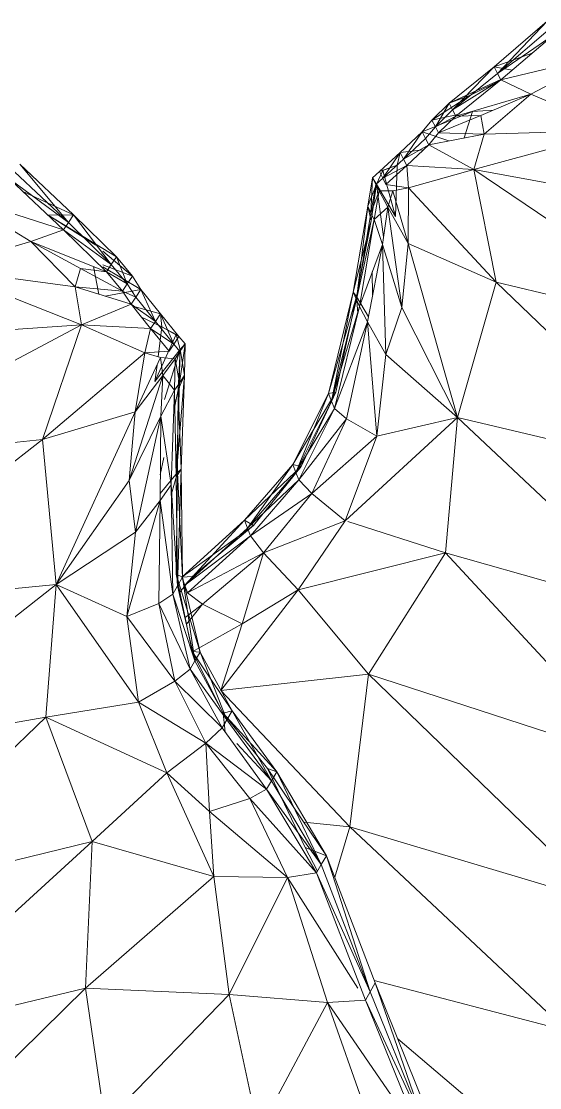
# Model space of a CAD drawing. Header units: millimetres. Extents: x -8591 to 7092, y -1621 to 14390.
# Drawn here: x -4694.8 to -4656.1, y 2988.5 to 3067.9 of the extents above; entities that cross this region are included whole.
import ezdxf

# ---------------------------------------------------------------- set-up
doc = ezdxf.new("R2010")
doc.units = ezdxf.units.MM
doc.layers.add('G-IMPT', color=8, linetype='Continuous', lineweight=9)
doc.layers.add('I-FURN', color=30, linetype='Continuous', lineweight=9)

# ---------------------------------------------------------------- blocks, each defined once
blk = doc.blocks.new('Artificial banana plant 1500mm - Family 4__C1-728657-Begane grond')
at = {"layer": 'G-IMPT'}
for p, q in [((-246.788, 407.662), (-242.828, 411.048)), ((-246.788, 407.662), (-242.828, 411.048)), ((-246.528, 407.157), (-242.828, 411.048)), ((-246.528, 407.157), (-242.828, 411.048)), ((-242.568, 410.536), (-246.528, 407.157)), ((-246.528, 407.157), (-242.568, 410.536)), ((-242.318, 410.061), (-246.528, 407.157)), ((-242.318, 410.061), (-246.528, 407.157)), ((-242.318, 410.061), (-246.288, 406.689)), ((-242.318, 410.061), (-246.288, 406.689)), ((-246.788, 407.662), (-243.945, 408.679)), ((-246.788, 407.662), (-243.945, 408.679)), ((-246.288, 406.689), (-238.418, 408.604)), ((-246.288, 406.689), (-238.418, 408.604)), ((-238.418, 408.604), (-244.048, 405.612)), ((-238.418, 408.604), (-244.048, 405.612)), ((-250.118, 404.955), (-246.788, 407.662)), ((-250.118, 404.955), (-246.788, 407.662)), ((-249.868, 404.453), (-246.788, 407.662)), ((-249.868, 404.453), (-246.788, 407.662)), ((-246.788, 407.662), (-246.528, 407.157)), ((-246.788, 407.662), (-246.528, 407.157)), ((-246.788, 407.662), (-245.429, 407.419)), ((-246.788, 407.662), (-245.429, 407.419)), ((-246.528, 407.157), (-249.868, 404.453)), ((-249.868, 404.453), (-246.528, 407.157)), ((-246.528, 407.157), (-246.288, 406.689)), ((-246.528, 407.157), (-246.288, 406.689)), ((-250.118, 404.955), (-246.288, 406.706)), ((-250.118, 404.955), (-246.288, 406.706)), ((-246.288, 406.689), (-249.868, 404.453)), ((-246.288, 406.689), (-249.868, 404.453)), ((-246.288, 406.689), (-249.628, 403.988)), ((-246.288, 406.689), (-249.628, 403.988)), ((-248.528, 405.545), (-246.288, 406.655)), ((-248.528, 405.545), (-246.288, 406.655)), ((-246.288, 406.689), (-244.048, 405.612)), ((-246.288, 406.689), (-244.048, 405.612)), ((-251.408, 403.691), (-248.528, 405.545)), ((-251.408, 403.691), (-248.528, 405.545)), ((-250.118, 404.955), (-248.528, 405.545)), ((-250.118, 404.955), (-248.528, 405.545)), ((-249.628, 403.988), (-244.048, 405.612)), ((-249.628, 403.988), (-244.048, 405.612)), ((-244.048, 405.612), (-247.758, 404.039)), ((-244.048, 405.612), (-247.758, 404.039)), ((-244.048, 405.612), (-247.518, 402.645)), ((-244.048, 405.612), (-247.518, 402.645)), ((-244.048, 405.612), (-237.618, 402.936)), ((-244.048, 405.612), (-237.618, 402.936)), ((-251.408, 403.691), (-250.118, 404.955)), ((-251.408, 403.691), (-250.118, 404.955)), ((-251.158, 403.191), (-250.118, 404.955)), ((-251.158, 403.191), (-250.118, 404.955)), ((-250.118, 404.955), (-249.868, 404.453)), ((-250.118, 404.955), (-249.868, 404.453)), ((-252.138, 402.821), (-248.378, 404.34)), ((-252.138, 402.821), (-248.378, 404.34)), ((-252.138, 402.821), (-251.408, 403.691)), ((-252.138, 402.821), (-251.408, 403.691)), ((-251.408, 403.691), (-249.487, 404.102)), ((-251.408, 403.691), (-249.487, 404.102)), ((-251.408, 403.691), (-251.158, 403.191)), ((-251.408, 403.691), (-251.158, 403.191)), ((-249.868, 404.453), (-251.158, 403.191)), ((-251.158, 403.191), (-249.868, 404.453)), ((-249.628, 403.988), (-251.158, 403.191)), ((-249.628, 403.988), (-251.158, 403.191)), ((-250.918, 402.728), (-247.758, 404.039)), ((-250.918, 402.728), (-247.758, 404.039)), ((-249.628, 403.988), (-250.918, 402.728)), ((-249.628, 403.988), (-250.918, 402.728)), ((-249.868, 404.453), (-249.628, 403.988)), ((-249.868, 404.453), (-249.628, 403.988)), ((-249.628, 403.988), (-247.758, 404.039)), ((-249.628, 403.988), (-247.758, 404.039)), ((-249.011, 402.36), (-248.378, 404.34)), ((-249.011, 402.36), (-248.378, 404.34)), ((-248.378, 404.34), (-246.841, 404.428)), ((-248.378, 404.34), (-246.841, 404.428)), ((-247.758, 404.039), (-247.518, 402.645)), ((-247.758, 404.039), (-247.518, 402.645)), ((-251.158, 403.191), (-251.888, 402.321)), ((-251.888, 402.32), (-251.158, 403.191)), ((-251.158, 403.191), (-250.918, 402.728)), ((-251.158, 403.191), (-250.918, 402.728)), ((-248.288, 400.011), (-237.618, 402.936)), ((-248.288, 400.011), (-237.618, 402.936)), ((-247.518, 402.645), (-237.618, 402.936)), ((-247.518, 402.645), (-237.618, 402.936)), ((-253.768, 401.269), (-252.138, 402.821)), ((-253.768, 401.269), (-252.138, 402.821)), ((-253.518, 400.77), (-252.138, 402.821)), ((-253.518, 400.77), (-252.138, 402.821)), ((-251.888, 402.321), (-253.518, 400.77)), ((-253.518, 400.77), (-251.888, 402.32)), ((-252.138, 402.821), (-251.888, 402.32)), ((-252.138, 402.821), (-251.888, 402.32)), ((-252.138, 402.821), (-250.16, 402.141)), ((-252.138, 402.821), (-250.16, 402.141)), ((-251.888, 402.321), (-251.648, 401.857)), ((-251.888, 402.321), (-251.648, 401.857)), ((-250.918, 402.728), (-251.648, 401.857)), ((-250.918, 402.728), (-251.648, 401.857)), ((-251.648, 401.857), (-247.518, 402.645)), ((-251.648, 401.857), (-247.518, 402.645)), ((-250.918, 402.728), (-247.518, 402.645)), ((-250.918, 402.728), (-247.518, 402.645)), ((-247.518, 402.645), (-248.288, 400.011)), ((-247.518, 402.645), (-248.288, 400.011)), ((-253.768, 401.269), (-252.054, 401.47)), ((-253.768, 401.269), (-252.054, 401.47)), ((-251.648, 401.857), (-253.518, 400.77)), ((-251.648, 401.857), (-253.518, 400.77)), ((-251.648, 401.857), (-253.278, 400.305)), ((-251.648, 401.857), (-253.278, 400.305)), ((-251.648, 401.857), (-248.288, 400.011)), ((-251.648, 401.857), (-248.288, 400.011)), ((-255.318, 399.852), (-253.768, 401.269)), ((-255.318, 399.852), (-253.768, 401.269)), ((-255.068, 399.351), (-253.768, 401.269)), ((-255.068, 399.351), (-253.768, 401.269)), ((-253.518, 400.77), (-255.068, 399.351)), ((-255.068, 399.351), (-253.518, 400.77)), ((-253.768, 401.269), (-253.998, 400.338)), ((-253.768, 401.269), (-253.998, 400.338)), ((-253.768, 401.269), (-253.518, 400.77)), ((-253.768, 401.269), (-253.518, 400.77)), ((-253.518, 400.77), (-253.278, 400.305)), ((-253.518, 400.77), (-253.278, 400.305)), ((-282.508, 399.831), (-278.498, 396.047)), ((-278.498, 396.047), (-282.508, 399.831)), ((-278.118, 396.627), (-282.118, 400.415)), ((-278.118, 396.627), (-282.118, 400.415)), ((-278.498, 396.047), (-282.118, 400.415)), ((-278.498, 396.047), (-282.118, 400.415)), ((-255.838, 399.38), (-255.318, 399.852)), ((-255.838, 399.38), (-255.318, 399.852)), ((-255.548, 398.923), (-255.078, 399.922)), ((-255.548, 398.923), (-255.078, 399.922)), ((-255.318, 399.852), (-253.998, 400.338)), ((-255.318, 399.852), (-253.998, 400.338)), ((-255.318, 399.852), (-255.068, 399.351)), ((-255.318, 399.852), (-255.068, 399.351)), ((-255.078, 399.922), (-253.998, 400.338)), ((-255.078, 399.922), (-253.998, 400.338)), ((-255.078, 399.922), (-254.138, 396.505)), ((-255.078, 399.922), (-254.138, 396.505)), ((-253.278, 400.305), (-255.068, 399.351)), ((-253.278, 400.305), (-255.068, 399.351)), ((-253.278, 400.305), (-254.838, 398.886)), ((-253.278, 400.305), (-254.838, 398.886)), ((-253.998, 400.338), (-254.138, 396.505)), ((-253.998, 400.338), (-254.138, 396.505)), ((-253.278, 400.305), (-248.288, 400.011)), ((-253.278, 400.305), (-248.288, 400.011)), ((-253.278, 400.305), (-253.148, 398.63)), ((-253.278, 400.305), (-253.148, 398.63)), ((-248.288, 400.011), (-253.148, 398.63)), ((-248.288, 400.011), (-253.148, 398.63)), ((-248.288, 400.011), (-231.288, 396.902)), ((-248.288, 400.011), (-231.288, 396.902)), ((-248.288, 400.011), (-230.118, 387.687)), ((-248.288, 400.011), (-230.118, 387.687)), ((-248.288, 400.011), (-246.618, 391.601)), ((-248.288, 400.011), (-246.618, 391.601)), ((-282.868, 399.286), (-278.498, 396.047)), ((-282.868, 399.286), (-278.498, 396.047)), ((-282.868, 399.286), (-278.858, 395.511)), ((-282.868, 399.286), (-278.858, 395.511)), ((-256.198, 397.269), (-255.838, 399.38)), ((-256.198, 397.269), (-255.838, 399.38)), ((-256.198, 397.269), (-255.548, 398.923)), ((-256.198, 397.269), (-255.548, 398.923)), ((-255.958, 396.755), (-255.838, 399.38)), ((-255.958, 396.755), (-255.838, 399.38)), ((-255.928, 396.183), (-255.548, 398.923)), ((-255.928, 396.183), (-255.548, 398.923)), ((-255.838, 399.38), (-255.588, 398.88)), ((-255.838, 399.38), (-255.588, 398.88)), ((-255.838, 399.38), (-255.548, 398.923)), ((-255.838, 399.38), (-255.548, 398.923)), ((-255.068, 399.351), (-255.588, 398.88)), ((-255.588, 398.88), (-255.068, 399.351)), ((-255.548, 398.923), (-255.016, 394.99)), ((-255.548, 398.923), (-255.016, 394.99)), ((-255.548, 398.923), (-254.138, 396.505)), ((-255.548, 398.923), (-254.138, 396.505)), ((-255.068, 399.351), (-254.838, 398.886)), ((-255.068, 399.351), (-254.838, 398.886)), ((-278.858, 395.511), (-287.048, 398.136)), ((-278.858, 395.511), (-287.048, 398.136)), ((-287.048, 398.136), (-281.298, 394.635)), ((-287.048, 398.136), (-281.298, 394.635)), ((-278.118, 396.627), (-281.885, 398.361)), ((-278.118, 396.627), (-281.885, 398.361)), ((-255.588, 398.88), (-255.958, 396.755)), ((-255.958, 396.755), (-255.588, 398.88)), ((-255.348, 398.414), (-255.958, 396.755)), ((-255.348, 398.414), (-255.958, 396.755)), ((-255.348, 398.414), (-255.718, 396.278)), ((-255.348, 398.414), (-255.718, 396.278)), ((-255.588, 398.88), (-255.348, 398.414)), ((-255.588, 398.88), (-255.348, 398.414)), ((-255.348, 398.414), (-254.328, 398.41)), ((-255.348, 398.414), (-254.328, 398.41)), ((-255.348, 398.414), (-254.698, 397.21)), ((-255.348, 398.414), (-254.698, 397.21)), ((-254.838, 398.886), (-253.148, 398.63)), ((-254.838, 398.886), (-253.148, 398.63)), ((-254.328, 398.41), (-254.698, 397.21)), ((-254.328, 398.41), (-254.698, 397.21)), ((-253.148, 398.63), (-254.328, 398.41)), ((-253.148, 398.63), (-254.328, 398.41)), ((-254.328, 398.41), (-253.178, 394.486)), ((-254.328, 398.41), (-253.178, 394.486)), ((-253.148, 398.63), (-253.178, 394.486)), ((-253.148, 398.63), (-253.178, 394.486)), ((-253.148, 398.63), (-246.618, 391.601)), ((-253.148, 398.63), (-246.618, 391.601)), ((-278.118, 396.627), (-279.998, 396.611)), ((-278.118, 396.627), (-279.998, 396.611)), ((-274.918, 393.499), (-279.998, 396.611)), ((-274.918, 393.499), (-279.998, 396.611)), ((-276.448, 394.36), (-279.998, 396.611)), ((-276.448, 394.36), (-279.998, 396.611)), ((-278.118, 396.627), (-278.498, 396.047)), ((-278.118, 396.627), (-278.498, 396.047)), ((-274.918, 393.499), (-278.118, 396.627)), ((-274.918, 393.499), (-278.118, 396.627)), ((-275.298, 392.924), (-278.118, 396.627)), ((-275.298, 392.924), (-278.118, 396.627)), ((-257.278, 390.865), (-256.198, 397.269)), ((-257.278, 390.865), (-256.198, 397.269)), ((-257.038, 390.315), (-256.198, 397.269)), ((-257.038, 390.315), (-256.198, 397.269)), ((-255.958, 396.755), (-257.038, 390.315)), ((-257.038, 390.315), (-255.958, 396.755)), ((-256.198, 397.269), (-255.958, 396.755)), ((-256.198, 397.269), (-255.958, 396.755)), ((-256.198, 397.269), (-255.928, 396.183)), ((-256.198, 397.269), (-255.928, 396.183)), ((-255.958, 396.755), (-255.718, 396.278)), ((-255.958, 396.755), (-255.718, 396.278)), ((-255.718, 396.278), (-254.698, 397.21)), ((-255.718, 396.278), (-254.698, 397.21)), ((-254.698, 397.21), (-255.098, 394.42)), ((-254.698, 397.21), (-255.098, 394.42)), ((-254.698, 397.21), (-253.178, 394.486)), ((-254.698, 397.21), (-253.178, 394.486)), ((-254.698, 397.21), (-253.648, 389.716)), ((-254.698, 397.21), (-253.648, 389.716)), ((-278.498, 396.047), (-278.858, 395.511)), ((-278.498, 396.047), (-278.858, 395.511)), ((-278.498, 396.047), (-275.298, 392.924)), ((-275.298, 392.924), (-278.498, 396.047)), ((-257.278, 390.865), (-255.928, 396.183)), ((-257.278, 390.865), (-255.928, 396.183)), ((-255.718, 396.278), (-257.038, 390.315)), ((-255.718, 396.278), (-257.038, 390.315)), ((-257.028, 390.533), (-255.928, 396.183)), ((-257.028, 390.533), (-255.928, 396.183)), ((-255.718, 396.278), (-256.818, 389.805)), ((-255.718, 396.278), (-256.818, 389.805)), ((-255.718, 396.278), (-255.098, 394.42)), ((-255.718, 396.278), (-255.098, 394.42)), ((-278.858, 395.511), (-281.298, 394.635)), ((-278.858, 395.511), (-281.298, 394.635)), ((-278.858, 395.511), (-275.298, 392.924)), ((-278.858, 395.511), (-275.298, 392.924)), ((-278.858, 395.511), (-275.648, 392.391)), ((-278.858, 395.511), (-275.648, 392.391)), ((-281.298, 394.635), (-288.098, 392.621)), ((-281.298, 394.635), (-288.098, 392.621)), ((-275.648, 392.391), (-281.298, 394.635)), ((-275.648, 392.391), (-281.298, 394.635)), ((-281.298, 394.635), (-277.598, 392.633)), ((-281.298, 394.635), (-277.598, 392.633)), ((-281.298, 394.635), (-277.988, 391.252)), ((-281.298, 394.635), (-277.988, 391.252)), ((-256.818, 389.805), (-255.098, 394.42)), ((-256.818, 389.805), (-255.098, 394.42)), ((-255.098, 394.42), (-256.218, 388.666)), ((-255.098, 394.42), (-256.218, 388.666)), ((-255.098, 394.42), (-253.648, 389.716)), ((-255.098, 394.42), (-253.648, 389.716)), ((-255.098, 394.42), (-254.858, 386.214)), ((-255.098, 394.42), (-254.858, 386.214)), ((-253.178, 394.486), (-253.648, 389.716)), ((-253.178, 394.486), (-253.648, 389.716)), ((-246.618, 391.601), (-253.178, 394.486)), ((-246.618, 391.601), (-253.178, 394.486)), ((-253.178, 394.486), (-249.508, 381.522)), ((-253.178, 394.486), (-249.508, 381.522)), ((-273.728, 392.05), (-275.933, 393.922)), ((-273.728, 392.05), (-275.933, 393.922)), ((-274.918, 393.499), (-275.298, 392.924)), ((-274.918, 393.499), (-275.298, 392.924)), ((-273.728, 392.05), (-274.918, 393.499)), ((-273.728, 392.05), (-274.918, 393.499)), ((-274.108, 391.477), (-274.918, 393.499)), ((-274.108, 391.477), (-274.918, 393.499)), ((-277.988, 391.252), (-288.098, 392.621)), ((-277.988, 391.252), (-288.098, 392.621)), ((-277.528, 388.431), (-288.098, 392.621)), ((-277.528, 388.431), (-288.098, 392.621)), ((-277.598, 392.633), (-277.988, 391.252)), ((-277.598, 392.633), (-277.988, 391.252)), ((-275.648, 392.391), (-277.598, 392.633)), ((-275.648, 392.391), (-277.598, 392.633)), ((-274.468, 390.946), (-277.598, 392.633)), ((-274.468, 390.946), (-277.598, 392.633)), ((-276.22, 390.706), (-276.618, 392.776)), ((-276.22, 390.706), (-276.618, 392.776)), ((-273.728, 392.05), (-275.933, 392.898)), ((-273.728, 392.05), (-275.933, 392.898)), ((-273.088, 391.066), (-275.933, 392.742)), ((-273.088, 391.066), (-275.933, 392.742)), ((-275.298, 392.924), (-275.648, 392.391)), ((-275.298, 392.924), (-275.648, 392.391)), ((-275.298, 392.924), (-274.108, 391.477)), ((-274.108, 391.477), (-275.298, 392.924)), ((-275.648, 392.391), (-274.108, 391.477)), ((-275.648, 392.391), (-274.108, 391.477)), ((-275.648, 392.391), (-274.468, 390.946)), ((-275.648, 392.391), (-274.468, 390.946)), ((-273.728, 392.05), (-274.108, 391.477)), ((-273.728, 392.05), (-274.108, 391.477)), ((-273.088, 391.066), (-273.728, 392.05)), ((-273.088, 391.066), (-273.728, 392.05)), ((-255.86, 392.377), (-255.829, 390.666)), ((-255.86, 392.377), (-255.829, 390.666)), ((-274.468, 390.946), (-277.988, 391.252)), ((-274.468, 390.946), (-277.988, 391.252)), ((-273.818, 389.963), (-277.988, 391.252)), ((-273.818, 389.963), (-277.988, 391.252)), ((-277.988, 391.252), (-277.528, 388.431)), ((-277.988, 391.252), (-277.528, 388.431)), ((-273.088, 391.066), (-275.762, 390.564)), ((-273.088, 391.066), (-275.762, 390.564)), ((-274.108, 391.477), (-274.468, 390.946)), ((-274.108, 391.477), (-274.468, 390.946)), ((-274.108, 391.477), (-273.468, 390.493)), ((-273.468, 390.493), (-274.108, 391.477)), ((-273.088, 391.066), (-273.468, 390.493)), ((-273.088, 391.066), (-273.468, 390.493)), ((-271.628, 389.253), (-273.088, 391.066)), ((-271.628, 389.253), (-273.088, 391.066)), ((-272.008, 388.683), (-273.088, 391.066)), ((-272.008, 388.683), (-273.088, 391.066)), ((-246.618, 391.601), (-249.508, 381.522)), ((-246.618, 391.601), (-249.508, 381.522)), ((-230.118, 387.687), (-246.618, 391.601)), ((-230.118, 387.687), (-246.618, 391.601)), ((-246.618, 391.601), (-231.798, 377.342)), ((-246.618, 391.601), (-231.798, 377.342)), ((-274.468, 390.946), (-273.468, 390.493)), ((-274.468, 390.946), (-273.468, 390.493)), ((-274.468, 390.946), (-273.818, 389.963)), ((-274.468, 390.946), (-273.818, 389.963)), ((-273.468, 390.493), (-273.818, 389.963)), ((-273.468, 390.493), (-273.818, 389.963)), ((-273.468, 390.493), (-272.008, 388.683)), ((-272.008, 388.683), (-273.468, 390.493)), ((-259.118, 383.322), (-257.278, 390.865)), ((-259.118, 383.322), (-257.278, 390.865)), ((-259.118, 383.322), (-257.028, 390.533)), ((-259.118, 383.322), (-257.028, 390.533)), ((-258.888, 382.736), (-257.278, 390.865)), ((-258.888, 382.736), (-257.278, 390.865)), ((-257.038, 390.315), (-258.888, 382.736)), ((-258.888, 382.736), (-257.038, 390.315)), ((-258.568, 383.403), (-257.028, 390.533)), ((-258.568, 383.403), (-257.028, 390.533)), ((-257.278, 390.865), (-257.038, 390.315)), ((-257.278, 390.865), (-257.038, 390.315)), ((-257.278, 390.865), (-257.028, 390.533)), ((-257.278, 390.865), (-257.028, 390.533)), ((-257.038, 390.315), (-256.818, 389.805)), ((-257.038, 390.315), (-256.818, 389.805)), ((-257.028, 390.533), (-256.939, 389.308)), ((-257.028, 390.533), (-256.939, 389.308)), ((-257.028, 390.533), (-256.15, 389.016)), ((-257.028, 390.533), (-256.15, 389.016)), ((-273.818, 389.963), (-277.528, 388.431)), ((-273.818, 389.963), (-277.528, 388.431)), ((-273.818, 389.963), (-272.008, 388.683)), ((-273.818, 389.963), (-272.008, 388.683)), ((-273.818, 389.963), (-272.368, 388.154)), ((-273.818, 389.963), (-272.368, 388.154)), ((-271.628, 389.253), (-273.698, 389.814)), ((-271.628, 389.253), (-273.698, 389.814)), ((-256.818, 389.805), (-258.888, 382.736)), ((-256.818, 389.805), (-258.888, 382.736)), ((-256.818, 389.805), (-258.668, 382.191)), ((-256.818, 389.805), (-258.668, 382.191)), ((-256.818, 389.805), (-256.218, 388.666)), ((-256.818, 389.805), (-256.218, 388.666)), ((-253.648, 389.716), (-254.858, 386.214)), ((-253.648, 389.716), (-254.858, 386.214)), ((-253.648, 389.716), (-249.508, 381.522)), ((-253.648, 389.716), (-249.508, 381.522)), ((-271.528, 388.289), (-273.055, 389.011)), ((-271.528, 388.289), (-273.055, 389.011)), ((-272.008, 388.683), (-272.368, 388.154)), ((-272.008, 388.683), (-272.368, 388.154)), ((-271.628, 389.253), (-272.008, 388.683)), ((-271.628, 389.253), (-272.008, 388.683)), ((-272.008, 388.683), (-270.648, 387)), ((-270.648, 387), (-272.008, 388.683)), ((-270.258, 387.568), (-271.628, 389.253)), ((-270.258, 387.568), (-271.628, 389.253)), ((-270.648, 387), (-271.628, 389.253)), ((-270.648, 387), (-271.628, 389.253)), ((-271.628, 389.253), (-271.528, 388.289)), ((-271.628, 389.253), (-271.528, 388.289)), ((-258.668, 382.191), (-256.218, 388.666)), ((-258.668, 382.191), (-256.218, 388.666)), ((-256.218, 388.666), (-257.778, 381.42)), ((-256.218, 388.666), (-257.778, 381.42)), ((-256.218, 388.666), (-254.858, 386.214)), ((-256.218, 388.666), (-254.858, 386.214)), ((-256.218, 388.666), (-255.528, 380.135)), ((-256.218, 388.666), (-255.528, 380.135)), ((-277.528, 388.431), (-296.978, 378.122)), ((-277.528, 388.431), (-296.978, 378.122)), ((-277.528, 388.431), (-294.998, 387.237)), ((-277.528, 388.431), (-294.998, 387.237)), ((-277.528, 388.431), (-280.428, 379.893)), ((-277.528, 388.431), (-280.428, 379.893)), ((-272.368, 388.154), (-277.528, 388.431)), ((-272.368, 388.154), (-277.528, 388.431)), ((-277.528, 388.431), (-272.808, 386.349)), ((-277.528, 388.431), (-272.808, 386.349)), ((-272.368, 388.154), (-272.808, 386.349)), ((-272.368, 388.154), (-272.808, 386.349)), ((-272.368, 388.154), (-270.648, 387)), ((-272.368, 388.154), (-270.648, 387)), ((-272.368, 388.154), (-270.998, 386.472)), ((-272.368, 388.154), (-270.998, 386.472)), ((-271.528, 388.289), (-271.814, 386.049)), ((-271.528, 388.289), (-271.814, 386.049)), ((-270.258, 387.568), (-271.528, 388.289)), ((-270.258, 387.568), (-271.528, 388.289)), ((-270.478, 387.708), (-271.528, 388.289)), ((-270.478, 387.708), (-271.528, 388.289)), ((-270.478, 387.708), (-272.048, 384.213)), ((-270.478, 387.708), (-272.048, 384.213)), ((-270.648, 387), (-270.998, 386.472)), ((-270.648, 387), (-270.998, 386.472)), ((-270.258, 387.568), (-270.648, 387)), ((-270.258, 387.568), (-270.648, 387)), ((-270.648, 387), (-270.198, 386.436)), ((-270.198, 386.436), (-270.648, 387)), ((-270.258, 387.568), (-270.478, 387.708)), ((-270.258, 387.568), (-270.478, 387.708)), ((-270.168, 386.601), (-270.478, 387.708)), ((-270.168, 386.601), (-270.478, 387.708)), ((-269.808, 387.004), (-270.258, 387.568)), ((-269.808, 387.004), (-270.258, 387.568)), ((-270.228, 384.096), (-269.808, 387.004)), ((-270.228, 384.096), (-269.808, 387.004)), ((-269.808, 387.004), (-270.198, 386.436)), ((-269.808, 387.004), (-270.198, 386.436)), ((-269.808, 387.004), (-270.168, 386.601)), ((-269.808, 387.004), (-270.168, 386.601)), ((-269.848, 384.674), (-269.808, 387.004)), ((-269.848, 384.674), (-269.808, 387.004)), ((-272.808, 386.349), (-280.428, 379.893)), ((-272.808, 386.349), (-280.428, 379.893)), ((-272.808, 386.349), (-273.518, 381.938)), ((-272.808, 386.349), (-273.518, 381.938)), ((-270.998, 386.472), (-272.808, 386.349)), ((-270.998, 386.472), (-272.808, 386.349)), ((-272.808, 386.349), (-271.628, 385.994)), ((-272.808, 386.349), (-271.628, 385.994)), ((-270.168, 386.601), (-272.048, 384.213)), ((-270.168, 386.601), (-272.048, 384.213)), ((-270.168, 386.601), (-271.34, 382.872)), ((-270.168, 386.601), (-271.34, 382.872)), ((-270.198, 386.436), (-270.548, 385.909)), ((-270.198, 386.436), (-270.548, 385.909)), ((-270.308, 383.6), (-270.168, 386.601)), ((-270.308, 383.6), (-270.168, 386.601)), ((-270.198, 386.436), (-270.228, 384.096)), ((-270.228, 384.096), (-270.198, 386.436)), ((-269.848, 384.674), (-270.168, 386.601)), ((-269.848, 384.674), (-270.168, 386.601)), ((-254.858, 386.214), (-255.528, 380.135)), ((-254.858, 386.214), (-255.528, 380.135)), ((-254.858, 386.214), (-249.508, 381.522)), ((-254.858, 386.214), (-249.508, 381.522)), ((-271.628, 385.994), (-273.518, 381.938)), ((-271.628, 385.994), (-273.518, 381.938)), ((-271.894, 385.424), (-272.048, 384.213)), ((-271.894, 385.424), (-272.048, 384.213)), ((-270.548, 385.909), (-271.628, 385.994)), ((-270.548, 385.909), (-271.628, 385.994)), ((-271.628, 385.994), (-271.468, 384.663)), ((-271.628, 385.994), (-271.468, 384.663)), ((-270.548, 385.909), (-271.468, 384.663)), ((-270.548, 385.909), (-271.468, 384.663)), ((-270.548, 385.909), (-270.588, 383.558)), ((-270.548, 385.909), (-270.588, 383.558)), ((-270.548, 385.909), (-270.228, 384.096)), ((-270.548, 385.909), (-270.228, 384.096)), ((-271.468, 384.663), (-273.978, 376.834)), ((-271.468, 384.663), (-273.978, 376.834)), ((-271.468, 384.663), (-273.518, 381.938)), ((-271.468, 384.663), (-273.518, 381.938)), ((-271.468, 384.663), (-271.598, 381.619)), ((-271.468, 384.663), (-271.598, 381.619)), ((-270.588, 383.558), (-271.468, 384.663)), ((-270.588, 383.558), (-271.468, 384.663)), ((-270.468, 377.068), (-269.848, 384.674)), ((-270.468, 377.068), (-269.848, 384.674)), ((-269.848, 384.674), (-270.308, 383.6)), ((-269.848, 384.674), (-270.308, 383.6)), ((-269.848, 384.674), (-270.228, 384.096)), ((-269.848, 384.674), (-270.228, 384.096)), ((-270.088, 377.678), (-269.848, 384.674)), ((-270.088, 377.678), (-269.848, 384.674)), ((-270.228, 384.096), (-270.588, 383.558)), ((-270.228, 384.096), (-270.588, 383.558)), ((-270.228, 384.096), (-270.468, 377.068)), ((-270.468, 377.068), (-270.228, 384.096)), ((-270.588, 383.558), (-271.598, 381.619)), ((-270.588, 383.558), (-271.598, 381.619)), ((-270.588, 383.558), (-270.828, 376.501)), ((-270.588, 383.558), (-270.828, 376.501)), ((-270.308, 383.6), (-270.64, 382.026)), ((-270.308, 383.6), (-270.64, 382.026)), ((-270.588, 383.558), (-270.468, 377.068)), ((-270.588, 383.558), (-270.468, 377.068)), ((-270.378, 377.426), (-270.308, 383.6)), ((-270.378, 377.426), (-270.308, 383.6)), ((-270.088, 377.678), (-270.308, 383.6)), ((-270.088, 377.678), (-270.308, 383.6)), ((-261.778, 378.036), (-258.568, 383.403)), ((-261.778, 378.036), (-258.568, 383.403)), ((-261.778, 378.036), (-259.118, 383.322)), ((-261.778, 378.036), (-259.118, 383.322)), ((-261.558, 377.435), (-259.118, 383.322)), ((-261.558, 377.435), (-259.118, 383.322)), ((-261.148, 377.882), (-258.568, 383.403)), ((-261.148, 377.882), (-258.568, 383.403)), ((-259.118, 383.322), (-258.568, 383.403)), ((-259.118, 383.322), (-258.568, 383.403)), ((-259.118, 383.322), (-258.888, 382.736)), ((-259.118, 383.322), (-258.888, 382.736)), ((-258.888, 382.736), (-261.558, 377.435)), ((-261.558, 377.435), (-258.888, 382.736)), ((-258.888, 382.736), (-258.668, 382.191)), ((-258.888, 382.736), (-258.668, 382.191)), ((-280.428, 379.893), (-273.518, 381.938)), ((-280.428, 379.893), (-273.518, 381.938)), ((-273.518, 381.938), (-279.398, 369.076)), ((-273.518, 381.938), (-279.398, 369.076)), ((-273.518, 381.938), (-273.978, 376.834)), ((-273.518, 381.938), (-273.978, 376.834)), ((-271.598, 381.619), (-273.978, 376.834)), ((-271.598, 381.619), (-273.978, 376.834)), ((-271.598, 381.619), (-273.508, 372.982)), ((-271.598, 381.619), (-273.508, 372.982)), ((-271.598, 381.619), (-271.668, 375.348)), ((-271.598, 381.619), (-271.668, 375.348)), ((-270.828, 376.501), (-271.598, 381.619)), ((-270.828, 376.501), (-271.598, 381.619)), ((-258.668, 382.191), (-261.558, 377.435)), ((-258.668, 382.191), (-261.558, 377.435)), ((-258.668, 382.191), (-261.338, 376.876)), ((-258.668, 382.191), (-261.338, 376.876)), ((-261.338, 376.876), (-257.778, 381.42)), ((-261.338, 376.876), (-257.778, 381.42)), ((-257.778, 381.42), (-260.368, 375.852)), ((-257.778, 381.42), (-260.368, 375.852)), ((-258.668, 382.191), (-257.778, 381.42)), ((-258.668, 382.191), (-257.778, 381.42)), ((-257.868, 373.831), (-249.508, 381.522)), ((-257.868, 373.831), (-249.508, 381.522)), ((-257.778, 381.42), (-255.528, 380.135)), ((-257.778, 381.42), (-255.528, 380.135)), ((-255.528, 380.135), (-249.508, 381.522)), ((-255.528, 380.135), (-249.508, 381.522)), ((-249.508, 381.522), (-250.398, 371.452)), ((-249.508, 381.522), (-250.398, 371.452)), ((-231.798, 377.342), (-249.508, 381.522)), ((-231.798, 377.342), (-249.508, 381.522)), ((-249.508, 381.522), (-233.758, 366.72)), ((-249.508, 381.522), (-233.758, 366.72)), ((-296.978, 378.122), (-280.428, 379.893)), ((-296.978, 378.122), (-280.428, 379.893)), ((-280.428, 379.893), (-296.288, 367.5)), ((-280.428, 379.893), (-296.288, 367.5)), ((-280.428, 379.893), (-279.398, 369.076)), ((-280.428, 379.893), (-279.398, 369.076)), ((-260.368, 375.852), (-255.528, 380.135)), ((-260.368, 375.852), (-255.528, 380.135)), ((-255.528, 380.135), (-257.868, 373.831)), ((-255.528, 380.135), (-257.868, 373.831)), ((-271.376, 378.534), (-271.647, 377.253)), ((-271.376, 378.534), (-271.647, 377.253)), ((-270.088, 377.678), (-270.468, 377.068)), ((-270.088, 377.678), (-270.468, 377.068)), ((-270.088, 377.678), (-270.378, 377.426)), ((-270.088, 377.678), (-270.378, 377.426)), ((-270.368, 368.971), (-270.088, 377.678)), ((-270.368, 368.971), (-270.088, 377.678)), ((-269.988, 369.616), (-270.088, 377.678)), ((-269.988, 369.616), (-270.088, 377.678)), ((-265.368, 373.88), (-261.778, 378.036)), ((-265.368, 373.88), (-261.778, 378.036)), ((-265.368, 373.88), (-261.148, 377.882)), ((-265.368, 373.88), (-261.148, 377.882)), ((-265.148, 373.274), (-261.778, 378.036)), ((-265.148, 373.274), (-261.778, 378.036)), ((-264.708, 373.489), (-261.148, 377.882)), ((-264.708, 373.489), (-261.148, 377.882)), ((-261.778, 378.036), (-261.558, 377.435)), ((-261.778, 378.036), (-261.558, 377.435)), ((-261.778, 378.036), (-261.148, 377.882)), ((-261.778, 378.036), (-261.148, 377.882)), ((-273.978, 376.834), (-279.398, 369.076)), ((-273.978, 376.834), (-279.398, 369.076)), ((-273.978, 376.834), (-273.508, 372.982)), ((-273.978, 376.834), (-273.508, 372.982)), ((-270.378, 377.426), (-271.662, 375.856)), ((-270.378, 377.426), (-271.662, 375.856)), ((-270.378, 377.426), (-270.819, 375.843)), ((-270.378, 377.426), (-270.819, 375.843)), ((-270.468, 377.068), (-270.368, 368.971)), ((-270.368, 368.971), (-270.468, 377.068)), ((-270.458, 369.849), (-270.378, 377.426)), ((-270.458, 369.849), (-270.378, 377.426)), ((-269.988, 369.616), (-270.378, 377.426)), ((-269.988, 369.616), (-270.378, 377.426)), ((-261.558, 377.435), (-265.148, 373.274)), ((-265.148, 373.274), (-261.558, 377.435)), ((-261.338, 376.876), (-265.148, 373.274)), ((-261.338, 376.876), (-265.148, 373.274)), ((-261.338, 376.876), (-264.938, 372.713)), ((-261.338, 376.876), (-264.938, 372.713)), ((-261.558, 377.435), (-261.338, 376.876)), ((-261.558, 377.435), (-261.338, 376.876)), ((-261.338, 376.876), (-260.368, 375.852)), ((-261.338, 376.876), (-260.368, 375.852)), ((-270.828, 376.501), (-271.668, 375.348)), ((-270.828, 376.501), (-271.668, 375.348)), ((-270.828, 376.501), (-270.368, 368.971)), ((-270.828, 376.501), (-270.368, 368.971)), ((-270.828, 376.501), (-270.718, 368.371)), ((-270.828, 376.501), (-270.718, 368.371)), ((-271.668, 375.348), (-274.138, 366.702)), ((-271.668, 375.348), (-274.138, 366.702)), ((-271.668, 375.348), (-273.508, 372.982)), ((-271.668, 375.348), (-273.508, 372.982)), ((-271.668, 375.348), (-271.748, 367.667)), ((-271.668, 375.348), (-271.748, 367.667)), ((-270.718, 368.371), (-271.668, 375.348)), ((-270.718, 368.371), (-271.668, 375.348)), ((-264.938, 372.713), (-260.368, 375.852)), ((-264.938, 372.713), (-260.368, 375.852)), ((-260.368, 375.852), (-263.948, 371.445)), ((-260.368, 375.852), (-263.948, 371.445)), ((-260.368, 375.852), (-257.868, 373.831)), ((-260.368, 375.852), (-257.868, 373.831)), ((-270.038, 369.64), (-265.368, 373.88)), ((-270.038, 369.64), (-265.368, 373.88)), ((-270.038, 369.64), (-264.708, 373.489)), ((-270.038, 369.64), (-264.708, 373.489)), ((-269.818, 369.032), (-265.368, 373.88)), ((-269.818, 369.032), (-265.368, 373.88)), ((-269.248, 369.678), (-264.708, 373.489)), ((-269.248, 369.678), (-264.708, 373.489)), ((-265.368, 373.88), (-265.148, 373.274)), ((-265.368, 373.88), (-265.148, 373.274)), ((-265.368, 373.88), (-264.708, 373.489)), ((-265.368, 373.88), (-264.708, 373.489)), ((-263.948, 371.445), (-257.868, 373.831)), ((-263.948, 371.445), (-257.868, 373.831)), ((-257.868, 373.831), (-261.368, 368.695)), ((-257.868, 373.831), (-261.368, 368.695)), ((-257.68, 373.772), (-250.398, 371.452)), ((-257.68, 373.772), (-250.398, 371.452)), ((-273.508, 372.982), (-279.398, 369.076)), ((-273.508, 372.982), (-279.398, 369.076)), ((-273.508, 372.982), (-274.138, 366.702)), ((-273.508, 372.982), (-274.138, 366.702)), ((-265.148, 373.274), (-269.818, 369.032)), ((-269.818, 369.032), (-265.148, 373.274)), ((-264.938, 372.713), (-269.818, 369.032)), ((-264.938, 372.713), (-269.818, 369.032)), ((-264.938, 372.713), (-269.618, 368.466)), ((-264.938, 372.713), (-269.618, 368.466)), ((-265.148, 373.274), (-264.938, 372.713)), ((-265.148, 373.274), (-264.938, 372.713)), ((-264.938, 372.713), (-263.948, 371.445)), ((-264.938, 372.713), (-263.948, 371.445)), ((-269.618, 368.466), (-263.948, 371.445)), ((-269.618, 368.466), (-263.948, 371.445)), ((-263.948, 371.445), (-268.508, 367.623)), ((-263.948, 371.445), (-268.508, 367.623)), ((-263.948, 371.445), (-265.558, 366.159)), ((-263.948, 371.445), (-265.558, 366.159)), ((-263.948, 371.445), (-261.368, 368.695)), ((-263.948, 371.445), (-261.368, 368.695)), ((-261.368, 368.695), (-250.398, 371.452)), ((-261.368, 368.695), (-250.398, 371.452)), ((-250.398, 371.452), (-256.138, 362.411)), ((-250.398, 371.452), (-256.138, 362.411)), ((-250.398, 371.452), (-233.758, 366.72)), ((-250.398, 371.452), (-233.758, 366.72)), ((-250.398, 371.452), (-235.958, 355.817)), ((-250.398, 371.452), (-235.958, 355.817)), ((-268.688, 364.05), (-270.458, 369.849)), ((-268.688, 364.05), (-270.458, 369.849)), ((-269.988, 369.616), (-270.458, 369.849)), ((-269.988, 369.616), (-270.458, 369.849)), ((-269.278, 364.092), (-270.458, 369.849)), ((-269.278, 364.092), (-270.458, 369.849)), ((-269.988, 369.616), (-270.368, 368.971)), ((-269.988, 369.616), (-270.368, 368.971)), ((-270.183, 368.506), (-269.248, 369.678)), ((-270.183, 368.506), (-269.248, 369.678)), ((-270.038, 369.64), (-269.248, 369.678)), ((-270.038, 369.64), (-269.248, 369.678)), ((-270.038, 369.64), (-269.818, 369.032)), ((-270.038, 369.64), (-269.818, 369.032)), ((-268.688, 364.05), (-269.988, 369.616)), ((-268.688, 364.05), (-269.988, 369.616)), ((-269.068, 363.392), (-269.988, 369.616)), ((-269.068, 363.392), (-269.988, 369.616)), ((-296.288, 367.5), (-279.398, 369.076)), ((-296.288, 367.5), (-279.398, 369.076)), ((-279.398, 369.076), (-295.308, 356.636)), ((-279.398, 369.076), (-295.308, 356.636)), ((-279.398, 369.076), (-280.178, 359.187)), ((-279.398, 369.076), (-280.178, 359.187)), ((-274.138, 366.702), (-279.398, 369.076)), ((-274.138, 366.702), (-279.398, 369.076)), ((-273.278, 360.306), (-279.398, 369.076)), ((-273.278, 360.306), (-279.398, 369.076)), ((-270.368, 368.971), (-270.718, 368.371)), ((-270.368, 368.971), (-270.718, 368.371)), ((-270.368, 368.971), (-269.068, 363.392)), ((-269.068, 363.392), (-270.368, 368.971)), ((-269.818, 369.032), (-269.618, 368.466)), ((-269.818, 369.032), (-269.618, 368.466)), ((-270.718, 368.371), (-271.748, 367.667)), ((-270.718, 368.371), (-271.748, 367.667)), ((-270.718, 368.371), (-269.068, 363.392)), ((-270.718, 368.371), (-269.068, 363.392)), ((-270.718, 368.371), (-269.418, 362.781)), ((-270.718, 368.371), (-269.418, 362.781)), ((-269.618, 368.466), (-268.508, 367.623)), ((-269.618, 368.466), (-268.508, 367.623)), ((-261.368, 368.695), (-267.128, 361.194)), ((-261.368, 368.695), (-267.128, 361.194)), ((-261.368, 368.695), (-265.558, 366.159)), ((-261.368, 368.695), (-265.558, 366.159)), ((-261.368, 368.695), (-256.138, 362.411)), ((-261.368, 368.695), (-256.138, 362.411)), ((-271.748, 367.667), (-274.138, 366.702)), ((-271.748, 367.667), (-274.138, 366.702)), ((-269.418, 362.781), (-271.748, 367.667)), ((-269.418, 362.781), (-271.748, 367.667)), ((-271.748, 367.667), (-270.568, 361.873)), ((-271.748, 367.667), (-270.568, 361.873)), ((-269.798, 366.631), (-268.508, 367.623)), ((-269.798, 366.631), (-268.508, 367.623)), ((-268.508, 367.623), (-269.696, 366.133)), ((-268.508, 367.623), (-269.696, 366.133)), ((-268.508, 367.623), (-265.558, 366.159)), ((-268.508, 367.623), (-265.558, 366.159)), ((-270.568, 361.873), (-274.138, 366.702)), ((-270.568, 361.873), (-274.138, 366.702)), ((-274.138, 366.702), (-273.278, 360.306)), ((-274.138, 366.702), (-273.278, 360.306)), ((-269.278, 364.063), (-265.558, 366.159)), ((-269.278, 364.063), (-265.558, 366.159)), ((-265.558, 366.159), (-267.128, 361.194)), ((-265.558, 366.159), (-267.128, 361.194)), ((-266.298, 359.66), (-269.278, 364.092)), ((-266.298, 359.66), (-269.278, 364.092)), ((-268.688, 364.05), (-269.278, 364.092)), ((-268.688, 364.05), (-269.278, 364.092)), ((-266.958, 359.492), (-269.278, 364.092)), ((-266.958, 359.492), (-269.278, 364.092)), ((-268.688, 364.05), (-269.068, 363.392)), ((-268.688, 364.05), (-269.068, 363.392)), ((-266.298, 359.66), (-268.688, 364.05)), ((-266.298, 359.66), (-268.688, 364.05)), ((-266.688, 359.001), (-268.688, 364.05)), ((-266.688, 359.001), (-268.688, 364.05)), ((-269.068, 363.392), (-269.418, 362.781)), ((-269.068, 363.392), (-269.418, 362.781)), ((-269.068, 363.392), (-266.688, 359.001)), ((-266.688, 359.001), (-269.068, 363.392)), ((-269.418, 362.781), (-270.568, 361.873)), ((-269.418, 362.781), (-270.568, 361.873)), ((-269.418, 362.781), (-266.688, 359.001)), ((-269.418, 362.781), (-266.688, 359.001)), ((-269.418, 362.781), (-267.038, 358.389)), ((-269.418, 362.781), (-267.038, 358.389)), ((-267.128, 361.194), (-256.138, 362.411)), ((-267.128, 361.194), (-256.138, 362.411)), ((-256.138, 362.411), (-257.538, 351.034)), ((-256.138, 362.411), (-257.538, 351.034)), ((-256.138, 362.411), (-235.958, 355.817)), ((-256.138, 362.411), (-235.958, 355.817)), ((-256.138, 362.411), (-238.528, 345.356)), ((-256.138, 362.411), (-238.528, 345.356)), ((-270.568, 361.873), (-273.278, 360.306)), ((-270.568, 361.873), (-273.278, 360.306)), ((-267.038, 358.389), (-270.568, 361.873)), ((-267.038, 358.389), (-270.568, 361.873)), ((-270.568, 361.873), (-268.268, 357.267)), ((-270.568, 361.873), (-268.268, 357.267)), ((-267.128, 361.194), (-257.538, 351.034)), ((-267.128, 361.194), (-257.538, 351.034)), ((-273.278, 360.306), (-280.178, 359.187)), ((-273.278, 360.306), (-280.178, 359.187)), ((-268.268, 357.267), (-273.278, 360.306)), ((-268.268, 357.267), (-273.278, 360.306)), ((-273.278, 360.306), (-271.168, 355.059)), ((-273.278, 360.306), (-271.168, 355.059)), ((-280.178, 359.187), (-295.308, 356.636)), ((-280.178, 359.187), (-295.308, 356.636)), ((-280.178, 359.187), (-294.228, 345.684)), ((-280.178, 359.187), (-294.228, 345.684)), ((-271.168, 355.059), (-280.178, 359.187)), ((-271.168, 355.059), (-280.178, 359.187)), ((-280.178, 359.187), (-276.718, 349.919)), ((-280.178, 359.187), (-276.718, 349.919)), ((-266.298, 359.66), (-266.958, 359.492)), ((-266.298, 359.66), (-266.958, 359.492)), ((-262.978, 355.113), (-266.958, 359.492)), ((-262.978, 355.113), (-266.958, 359.492)), ((-263.668, 355.36), (-266.958, 359.492)), ((-263.668, 355.36), (-266.958, 359.492)), ((-266.958, 359.492), (-266.817, 358.086)), ((-266.958, 359.492), (-266.817, 358.086)), ((-266.298, 359.66), (-266.688, 359.001)), ((-266.298, 359.66), (-266.688, 359.001)), ((-262.978, 355.113), (-266.298, 359.66)), ((-262.978, 355.113), (-266.298, 359.66)), ((-263.368, 354.454), (-266.298, 359.66)), ((-263.368, 354.454), (-266.298, 359.66)), ((-267.038, 358.389), (-268.268, 357.267)), ((-267.038, 358.389), (-268.268, 357.267)), ((-266.688, 359.001), (-267.038, 358.389)), ((-266.688, 359.001), (-267.038, 358.389)), ((-267.038, 358.389), (-263.728, 353.842)), ((-267.038, 358.389), (-263.728, 353.842)), ((-266.688, 359.001), (-263.368, 354.454)), ((-263.368, 354.454), (-266.688, 359.001)), ((-268.268, 357.267), (-271.168, 355.059)), ((-268.268, 357.267), (-271.168, 355.059)), ((-263.728, 353.842), (-268.268, 357.267)), ((-263.728, 353.842), (-268.268, 357.267)), ((-268.268, 357.267), (-264.978, 353.133)), ((-268.268, 357.267), (-264.978, 353.133)), ((-268.268, 357.267), (-267.978, 352.164)), ((-268.268, 357.267), (-267.978, 352.164)), ((-265.953, 357.226), (-263.368, 354.454)), ((-265.953, 357.226), (-263.368, 354.454)), ((-259.268, 348.868), (-263.668, 355.36)), ((-259.268, 348.868), (-263.668, 355.36)), ((-262.978, 355.113), (-263.668, 355.36)), ((-262.978, 355.113), (-263.668, 355.36)), ((-260.848, 349.479), (-263.668, 355.36)), ((-260.848, 349.479), (-263.668, 355.36)), ((-271.168, 355.059), (-276.718, 349.919)), ((-271.168, 355.059), (-276.718, 349.919)), ((-271.168, 355.059), (-267.978, 352.164)), ((-271.168, 355.059), (-267.978, 352.164)), ((-271.168, 355.059), (-267.658, 347.325)), ((-271.168, 355.059), (-267.658, 347.325)), ((-263.368, 354.454), (-263.728, 353.842)), ((-263.368, 354.454), (-263.728, 353.842)), ((-262.978, 355.113), (-263.368, 354.454)), ((-262.978, 355.113), (-263.368, 354.454)), ((-263.368, 354.454), (-259.658, 348.205)), ((-259.658, 348.205), (-263.368, 354.454)), ((-259.268, 348.868), (-262.978, 355.113)), ((-259.268, 348.868), (-262.978, 355.113)), ((-259.658, 348.205), (-262.978, 355.113)), ((-259.658, 348.205), (-262.978, 355.113)), ((-263.728, 353.842), (-264.978, 353.133)), ((-263.728, 353.842), (-264.978, 353.133)), ((-263.728, 353.842), (-259.658, 348.205)), ((-263.728, 353.842), (-259.658, 348.205)), ((-263.728, 353.842), (-260.018, 347.59)), ((-263.728, 353.842), (-260.018, 347.59)), ((-264.978, 353.133), (-267.978, 352.164)), ((-264.978, 353.133), (-267.978, 352.164)), ((-260.018, 347.59), (-264.978, 353.133)), ((-260.018, 347.59), (-264.978, 353.133)), ((-264.978, 353.133), (-262.168, 347.244)), ((-264.978, 353.133), (-262.168, 347.244)), ((-262.168, 347.244), (-267.978, 352.164)), ((-262.168, 347.244), (-267.978, 352.164)), ((-267.978, 352.164), (-267.658, 347.325)), ((-267.978, 352.164), (-267.658, 347.325)), ((-260.961, 351.365), (-257.538, 351.034)), ((-260.961, 351.365), (-257.538, 351.034)), ((-257.538, 351.034), (-258.658, 347.274)), ((-257.538, 351.034), (-258.658, 347.274)), ((-257.538, 351.034), (-238.528, 345.356)), ((-257.538, 351.034), (-238.528, 345.356)), ((-257.538, 351.034), (-241.358, 335.818)), ((-257.538, 351.034), (-241.358, 335.818)), ((-276.718, 349.919), (-294.228, 345.684)), ((-276.718, 349.919), (-294.228, 345.684)), ((-276.718, 349.919), (-292.808, 335.253)), ((-276.718, 349.919), (-292.808, 335.253)), ((-276.718, 349.919), (-277.228, 339.006)), ((-276.718, 349.919), (-277.228, 339.006)), ((-267.658, 347.325), (-276.718, 349.919)), ((-267.658, 347.325), (-276.718, 349.919)), ((-259.941, 347.722), (-260.848, 349.479)), ((-259.941, 347.722), (-260.848, 349.479)), ((-259.268, 348.868), (-260.848, 349.479)), ((-259.268, 348.868), (-260.848, 349.479)), ((-259.268, 348.868), (-259.658, 348.205)), ((-259.268, 348.868), (-259.658, 348.205)), ((-255.638, 339.39), (-259.268, 348.868)), ((-255.638, 339.39), (-259.268, 348.868)), ((-256.018, 338.722), (-259.268, 348.868)), ((-256.018, 338.722), (-259.268, 348.868)), ((-259.658, 348.205), (-260.018, 347.59)), ((-259.658, 348.205), (-260.018, 347.59)), ((-259.658, 348.205), (-256.018, 338.722)), ((-256.018, 338.722), (-259.658, 348.205)), ((-267.658, 347.325), (-277.228, 339.006)), ((-267.658, 347.325), (-277.228, 339.006)), ((-262.168, 347.244), (-267.658, 347.325)), ((-262.168, 347.244), (-267.658, 347.325)), ((-267.658, 347.325), (-266.508, 338.526)), ((-267.658, 347.325), (-266.508, 338.526)), ((-260.018, 347.59), (-262.168, 347.244)), ((-260.018, 347.59), (-262.168, 347.244)), ((-260.018, 347.59), (-256.018, 338.722)), ((-260.018, 347.59), (-256.018, 338.722)), ((-260.018, 347.59), (-256.368, 338.101)), ((-260.018, 347.59), (-256.368, 338.101)), ((-262.168, 347.244), (-266.508, 338.526)), ((-262.168, 347.244), (-266.508, 338.526)), ((-256.931, 338.989), (-262.168, 347.244)), ((-256.931, 338.989), (-262.168, 347.244)), ((-262.168, 347.244), (-259.188, 337.939)), ((-262.168, 347.244), (-259.188, 337.939)), ((-255.638, 339.39), (-256.018, 338.722)), ((-255.638, 339.39), (-256.018, 338.722)), ((-255.712, 339.584), (-241.358, 335.818)), ((-255.712, 339.584), (-241.358, 335.818)), ((-251.428, 328.95), (-255.638, 339.39)), ((-251.428, 328.95), (-255.638, 339.39)), ((-251.788, 328.279), (-255.638, 339.39)), ((-251.788, 328.279), (-255.638, 339.39)), ((-277.228, 339.006), (-292.808, 335.253)), ((-277.228, 339.006), (-292.808, 335.253)), ((-277.228, 339.006), (-290.728, 325.734)), ((-277.228, 339.006), (-290.728, 325.734)), ((-266.508, 338.526), (-277.228, 339.006)), ((-266.508, 338.526), (-277.228, 339.006)), ((-277.228, 339.006), (-275.758, 329.002)), ((-277.228, 339.006), (-275.758, 329.002)), ((-266.508, 338.526), (-275.758, 329.002)), ((-266.508, 338.526), (-275.758, 329.002)), ((-259.188, 337.939), (-266.508, 338.526)), ((-259.188, 337.939), (-266.508, 338.526)), ((-266.508, 338.526), (-264.328, 328.316)), ((-266.508, 338.526), (-264.328, 328.316)), ((-256.018, 338.722), (-256.368, 338.101)), ((-256.018, 338.722), (-256.368, 338.101)), ((-256.018, 338.722), (-251.788, 328.279)), ((-251.788, 328.279), (-256.018, 338.722)), ((-259.188, 337.939), (-264.328, 328.316)), ((-259.188, 337.939), (-264.328, 328.316)), ((-256.368, 338.101), (-259.188, 337.939)), ((-256.368, 338.101), (-259.188, 337.939)), ((-252.128, 327.654), (-259.188, 337.939)), ((-252.128, 327.654), (-259.188, 337.939)), ((-259.188, 337.939), (-255.528, 327.566)), ((-259.188, 337.939), (-255.528, 327.566)), ((-256.368, 338.101), (-251.788, 328.279)), ((-256.368, 338.101), (-251.788, 328.279)), ((-256.368, 338.101), (-252.128, 327.654)), ((-256.368, 338.101), (-252.128, 327.654)), ((-253.942, 335.221), (-244.278, 327)), ((-253.942, 335.221), (-244.278, 327))]:
    blk.add_line(p, q, dxfattribs=at)
blk = doc.blocks.new('Artificial banana plant 1500mm - Family 4__C2-728658-Begane grond')
blk.add_blockref('Artificial banana plant 1500mm - Family 4__C1-728657-Begane grond', (0, 0))
blk = doc.blocks.new('Artificial banana plant 1500mm - Family 4-728656-Begane grond')
blk.add_blockref('Artificial banana plant 1500mm - Family 4__C2-728658-Begane grond', (0, 0))
blk = doc.blocks.new('Artificial banana plant 1500mm - Ny märkning-728662-Begane grond')
blk.add_blockref('Artificial banana plant 1500mm - Family 4-728656-Begane grond', (0, 0))

msp = doc.modelspace()

# ---------------------------------------------------------------- block references
at = {"layer": 'I-FURN'}
msp.add_blockref('Artificial banana plant 1500mm - Ny märkning-728662-Begane grond', (-4412.758, 2656.875), dxfattribs=at)

doc.saveas('drawing.dxf')
